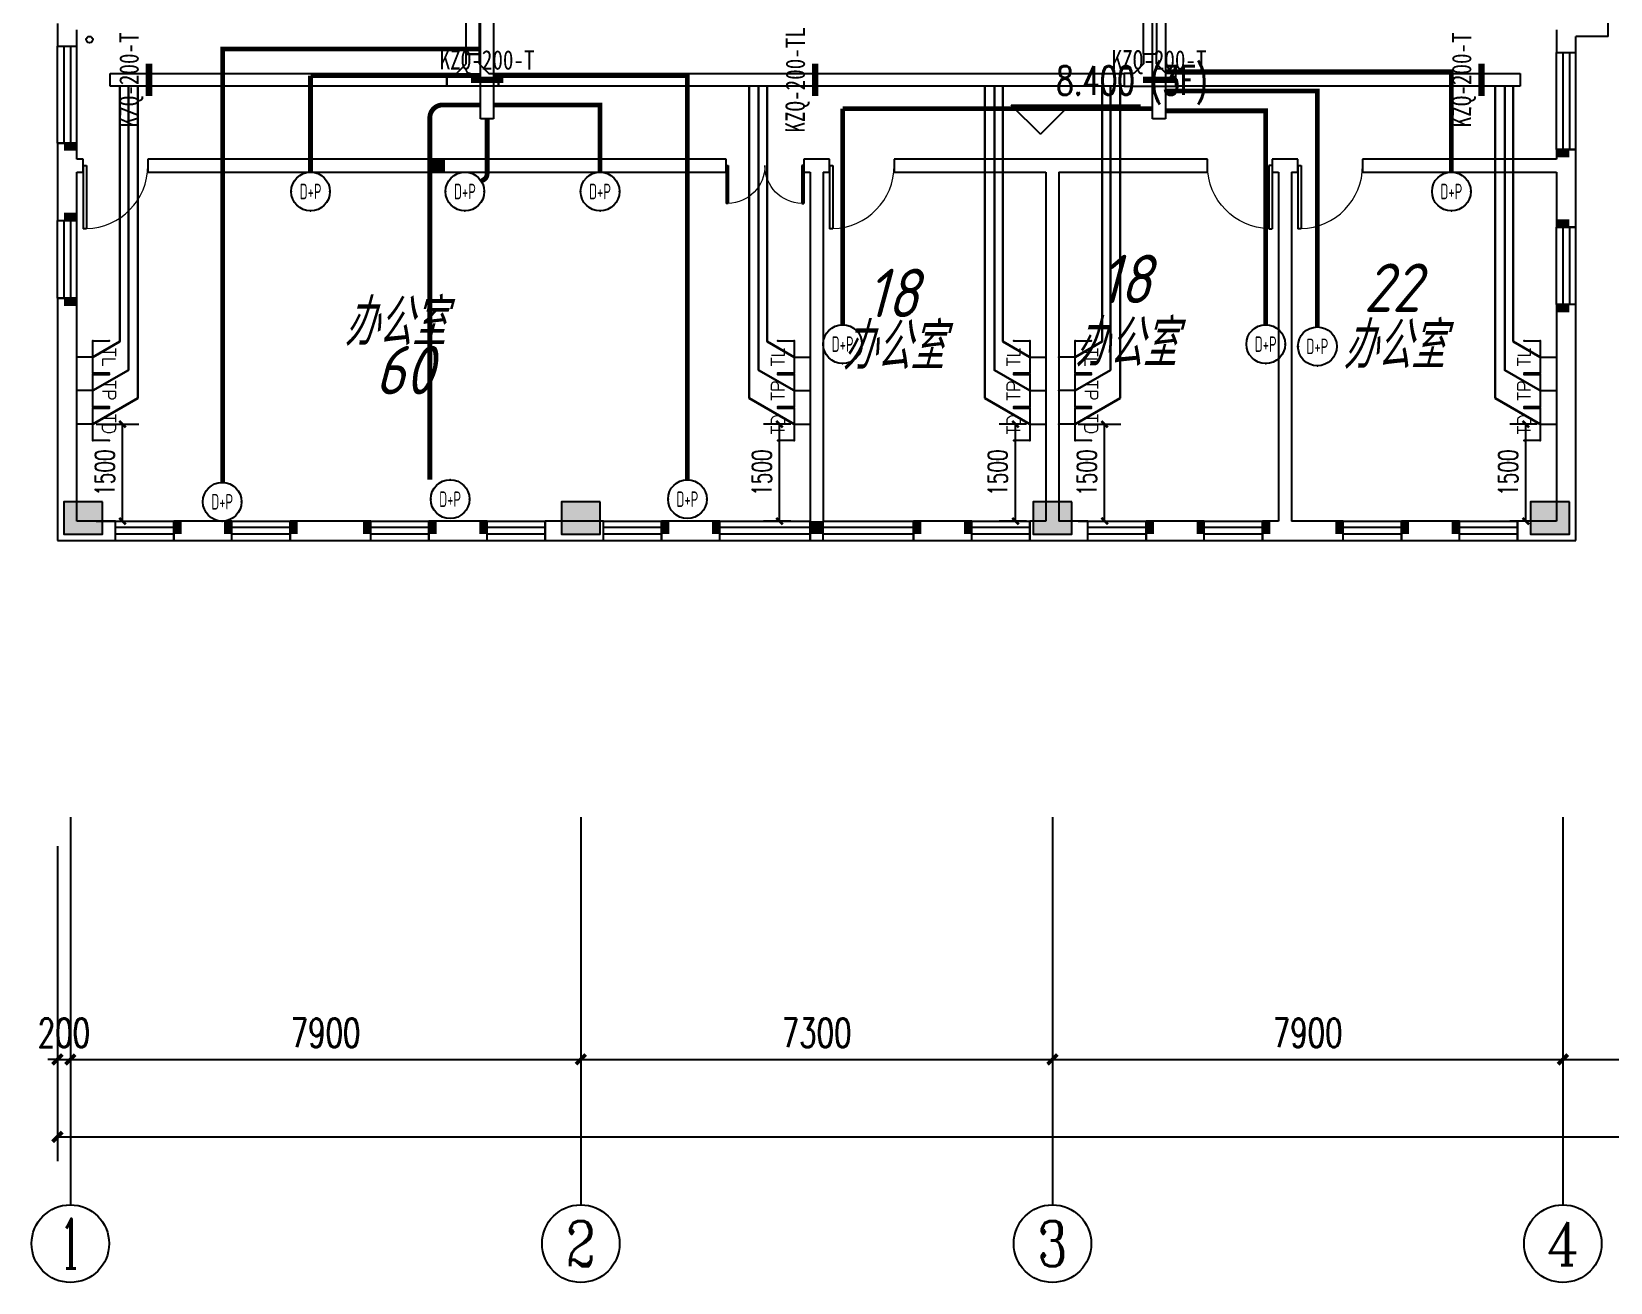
# Model space of a CAD drawing. Extents: x 1398449 to 2142961, y 256969 to 1032940.
# Drawn here: x 1518491 to 1542927, y 550079 to 569432 of the extents above; entities that cross this region are included whole.
import ezdxf
from ezdxf.enums import TextEntityAlignment as Align

# ---------------------------------------------------------------- set-up
doc = ezdxf.new("R2010")
doc.units = 0
doc.header["$LTSCALE"] = 1500
doc.header["$PDSIZE"] = 50
for name, color, linetype in [('1-建筑底图', 8, 'Continuous'), ('AXIS_TEXT', 7, 'Continuous'), ('CABLETRAY_PDS', 6, 'Continuous'), ('EQUIP-通讯', 3, 'Continuous'), ('TEL_DIM', 3, 'Continuous'), ('WIRE-综合布线', 5, 'Continuous'), ('光纤点位', 3, 'Continuous'), ('内网桥架', 1, 'Continuous'), ('抗震支吊架', 2, 'Continuous'), ('构造柱', 6, 'Continuous'), ('水', 5, 'Continuous'), ('红机电话', 3, 'Continuous'), ('结构柱子', 253, 'Continuous'), ('蓝机电话', 3, 'Continuous')]:
    doc.layers.add(name, color=color, linetype=linetype)
doc.layers.add('内网线路', color=1, linetype='Continuous', lineweight=30)
doc.styles.add('_TCH_AXIS', font='COMPLEX', dxfattribs={"bigfont": 'GBCBIG'})
doc.styles.add('_TCH_DIM', font='SIMPLEX', dxfattribs={"bigfont": 'GBCBIG'})
doc.styles.add('_TCH_DIM_T3', font='SIMPLEX', dxfattribs={"width": 0.705882, "bigfont": 'GBCBIG'})
doc.styles.add('_TEL_ATTDEF', font='GBENOR', dxfattribs={"width": 0.8, "height": 3, "bigfont": 'GBCBIG'})
doc.styles.add('_TEL_DIM', font='SIMPLEX', dxfattribs={"width": 0.8, "height": 3.5, "bigfont": 'HZTXT'})
doc.styles.add('COMPLEX', font='COMPLEX')
doc.styles.add('kzcad', font='', dxfattribs={"width": 0.8})
doc.styles.get("Standard").update_dxf_attribs({"font": 'gbeitc.shx', "bigfont": 'gbcbig.shx'})
doc.styles.get('kzcad').set_extended_font_data('SimSun')
doc.linetypes.add('JIEDI', pattern='A,1.25,-0.25,0.25,-0.25,0.625,["/",Standard,S=0.6,R=0,X=0,Y=-0.3],0.625,-0.25,0.25,-0.25', length=4)
doc.dimstyles.new('_TCH_ARCH&&100', dxfattribs={"dimtxt": 297.5, "dimasz": 100, "dimexe": 250, "dimexo": 300, "dimgap": 126.25, "dimtad": 1, "dimdec": 0, "dimzin": 0, "dimdsep": 46, "dimtxsty": '_TCH_DIM_T3', "dimblk": 'ARCHTICK', "dimcen": 0.09, "dimclrt": 7, "dimazin": 2, "dimtfac": 1, "dimtdec": 0, "dimtix": 1, "dimtmove": 2, "dimatfit": 3, "dimfxl": 1, "dimtolj": 1, "dimtzin": 0, "dimarcsym": 0})
doc.dimstyles.new('_TCH_ARCH&&150', dxfattribs={"dimtxt": 446.25, "dimasz": 150, "dimexe": 375, "dimexo": 450, "dimgap": 189.375, "dimtad": 1, "dimdec": 0, "dimzin": 0, "dimdsep": 46, "dimtxsty": '_TCH_DIM_T3', "dimblk": 'ARCHTICK', "dimcen": 0.09, "dimclrt": 7, "dimazin": 2, "dimtfac": 1, "dimtdec": 0, "dimtix": 1, "dimtmove": 2, "dimatfit": 3, "dimfxl": 1, "dimtolj": 1, "dimtzin": 0, "dimarcsym": 0})

# ---------------------------------------------------------------- blocks, each defined once
blk = doc.blocks.new('gfhtyhtyhrer')
at = {"layer": '构造柱', "color": 0}
for points in [[(-421909, 1343108), (-422109, 1343108), (-421909, 1343228), (-422109, 1343228)], [(-398809, 1343008), (-399009, 1343008), (-398809, 1343128), (-399009, 1343128)], [(-416209, 1342778), (-416409, 1342778), (-416209, 1342978), (-416409, 1342978)], [(-421909, 1342028), (-422109, 1342028), (-421909, 1342148), (-422109, 1342148)], [(-398809, 1341928), (-399009, 1341928), (-398809, 1342048), (-399009, 1342048)], [(-421909, 1340708), (-422109, 1340708), (-421909, 1340828), (-422109, 1340828)], [(-398809, 1340608), (-399009, 1340608), (-398809, 1340728), (-399009, 1340728)], [(-420289, 1337378), (-420289, 1337178), (-420409, 1337378), (-420409, 1337178)], [(-419509, 1337378), (-419509, 1337178), (-419629, 1337378), (-419629, 1337178)], [(-418489, 1337378), (-418489, 1337178), (-418609, 1337378), (-418609, 1337178)], [(-417359, 1337378), (-417359, 1337178), (-417479, 1337378), (-417479, 1337178)], [(-416339, 1337378), (-416339, 1337178), (-416459, 1337378), (-416459, 1337178)], [(-415559, 1337378), (-415559, 1337178), (-415679, 1337378), (-415679, 1337178)], [(-412739, 1337378), (-412739, 1337178), (-412859, 1337378), (-412859, 1337178)], [(-411959, 1337378), (-411959, 1337178), (-412079, 1337378), (-412079, 1337178)], [(-410359, 1337378), (-410359, 1337178), (-410559, 1337378), (-410559, 1337178)], [(-408839, 1337378), (-408839, 1337178), (-408959, 1337378), (-408959, 1337178)], [(-408059, 1337378), (-408059, 1337178), (-408179, 1337378), (-408179, 1337178)], [(-405239, 1337378), (-405239, 1337178), (-405359, 1337378), (-405359, 1337178)], [(-404459, 1337378), (-404459, 1337178), (-404579, 1337378), (-404579, 1337178)], [(-403439, 1337378), (-403439, 1337178), (-403559, 1337378), (-403559, 1337178)], [(-402309, 1337378), (-402309, 1337178), (-402429, 1337378), (-402429, 1337178)], [(-401289, 1337378), (-401289, 1337178), (-401409, 1337378), (-401409, 1337178)], [(-400509, 1337378), (-400509, 1337178), (-400629, 1337378), (-400629, 1337178)]]:
    blk.add_solid(points, dxfattribs=at)
blk = doc.blocks.new('A$C16D95650')
at = {"layer": '结构柱子'}
h = blk.add_hatch(color=6, dxfattribs=at)
h.dxf.hatch_style = 1
h.paths.add_polyline_path([(0, 500), (0, 0), (600, 0), (600, 500)])
h = blk.add_hatch(color=6, dxfattribs=at)
h.dxf.hatch_style = 1
h.paths.add_polyline_path([(7700, 0), (8300, 0), (8300, 500), (7700, 500)])
h = blk.add_hatch(color=6, dxfattribs=at)
h.dxf.hatch_style = 1
h.paths.add_polyline_path([(15000, 500), (15000, 0), (15600, 0), (15600, 500)])
h = blk.add_hatch(color=6, dxfattribs=at)
h.dxf.hatch_style = 1
h.paths.add_polyline_path([(22700, 500), (22700, 0), (23300, 0), (23300, 500)])
at = {"layer": '结构柱子', "color": 6}
for points in [[(600, 500), (0, 500), (0, 0), (600, 0)], [(8300, 500), (7700, 500), (7700, 0), (8300, 0)], [(15600, 500), (15000, 500), (15000, 0), (15600, 0)], [(23300, 500), (22700, 500), (22700, 0), (23300, 0)]]:
    blk.add_lwpolyline(points, close=True, dxfattribs=at)
blk = doc.blocks.new('shui2')
at = {"layer": '水'}
blk.add_circle((450438, 432158), 50, dxfattribs=at)
blk = doc.blocks.new('_ArchTick')
at = {"color": 0, "linetype": 'ByBlock', "const_width": 0.4}
blk.add_lwpolyline([(-0.5, -0.5), (0.5, 0.5)], dxfattribs=at)
blk = doc.blocks.new('*D345')
at = {"layer": '1-建筑底图', "color": 0, "lineweight": -2, "transparency": 16777216}
for p, q in [((-200, -4828), (-200, -8503)), ((0, -4828), (0, -8503)), ((-200, -8128), (-350, -8128)), ((-200, -8128), (0, -8128)), ((0, -8128), (150, -8128))]:
    blk.add_line(p, q, dxfattribs=at)
at = {"layer": 'Defpoints', "color": 0}
for p in [(-200, -4378), (0, -4378), (0, -8128)]:
    blk.add_point(p, dxfattribs=at)
at = {"layer": '1-建筑底图', "color": 0, "lineweight": -2, "transparency": 16777216, "xscale": 150, "yscale": 150, "zscale": 150}
blk.add_blockref('_ArchTick', (-200, -8128), dxfattribs=at)
at = {"layer": '1-建筑底图', "color": 0, "lineweight": -2, "transparency": 16777216, "xscale": 150, "yscale": 150, "zscale": 150, "rotation": 180}
blk.add_blockref('_ArchTick', (0, -8128), dxfattribs=at)
at = {"layer": '1-建筑底图', "color": 7, "transparency": 16777216, "insert": (-100, -7716), "char_height": 446.2, "attachment_point": 5, "style": '_TCH_DIM_T3'}
blk.add_mtext('\\A1;200', dxfattribs=at)
blk = doc.blocks.new('*D346')
at = {"layer": '1-建筑底图', "color": 0, "lineweight": -2, "transparency": 16777216}
for p, q in [((0, -4828), (0, -8503)), ((7900, -4828), (7900, -8503)), ((0, -8128), (7900, -8128))]:
    blk.add_line(p, q, dxfattribs=at)
at = {"layer": 'Defpoints', "color": 0}
for p in [(0, -4378), (7900, -4378), (7900, -8128)]:
    blk.add_point(p, dxfattribs=at)
at = {"layer": '1-建筑底图', "color": 0, "lineweight": -2, "transparency": 16777216, "xscale": 150, "yscale": 150, "zscale": 150, "rotation": 180}
blk.add_blockref('_ArchTick', (0, -8128), dxfattribs=at)
at = {"layer": '1-建筑底图', "color": 0, "lineweight": -2, "transparency": 16777216, "xscale": 150, "yscale": 150, "zscale": 150}
blk.add_blockref('_ArchTick', (7900, -8128), dxfattribs=at)
at = {"layer": '1-建筑底图', "color": 7, "transparency": 16777216, "insert": (3950, -7716), "char_height": 446.2, "attachment_point": 5, "style": '_TCH_DIM_T3'}
blk.add_mtext('\\A1;7900', dxfattribs=at)
blk = doc.blocks.new('*D347')
at = {"layer": '1-建筑底图', "color": 0, "lineweight": -2, "transparency": 16777216}
for p, q in [((7900, -4828), (7900, -8503)), ((15200, -4828), (15200, -8503)), ((7900, -8128), (15200, -8128))]:
    blk.add_line(p, q, dxfattribs=at)
at = {"layer": 'Defpoints', "color": 0}
for p in [(7900, -4378), (15200, -4378), (15200, -8128)]:
    blk.add_point(p, dxfattribs=at)
at = {"layer": '1-建筑底图', "color": 0, "lineweight": -2, "transparency": 16777216, "xscale": 150, "yscale": 150, "zscale": 150, "rotation": 180}
blk.add_blockref('_ArchTick', (7900, -8128), dxfattribs=at)
at = {"layer": '1-建筑底图', "color": 0, "lineweight": -2, "transparency": 16777216, "xscale": 150, "yscale": 150, "zscale": 150}
blk.add_blockref('_ArchTick', (15200, -8128), dxfattribs=at)
at = {"layer": '1-建筑底图', "color": 7, "transparency": 16777216, "insert": (11550, -7716), "char_height": 446.2, "attachment_point": 5, "style": '_TCH_DIM_T3'}
blk.add_mtext('\\A1;7300', dxfattribs=at)
blk = doc.blocks.new('*D348')
at = {"layer": '1-建筑底图', "color": 0, "lineweight": -2, "transparency": 16777216}
for p, q in [((15200, -4828), (15200, -8503)), ((23100, -4828), (23100, -8503)), ((15200, -8128), (23100, -8128))]:
    blk.add_line(p, q, dxfattribs=at)
at = {"layer": 'Defpoints', "color": 0}
for p in [(15200, -4378), (23100, -4378), (23100, -8128)]:
    blk.add_point(p, dxfattribs=at)
at = {"layer": '1-建筑底图', "color": 0, "lineweight": -2, "transparency": 16777216, "xscale": 150, "yscale": 150, "zscale": 150, "rotation": 180}
blk.add_blockref('_ArchTick', (15200, -8128), dxfattribs=at)
at = {"layer": '1-建筑底图', "color": 0, "lineweight": -2, "transparency": 16777216, "xscale": 150, "yscale": 150, "zscale": 150}
blk.add_blockref('_ArchTick', (23100, -8128), dxfattribs=at)
at = {"layer": '1-建筑底图', "color": 7, "transparency": 16777216, "insert": (19150, -7716), "char_height": 446.2, "attachment_point": 5, "style": '_TCH_DIM_T3'}
blk.add_mtext('\\A1;7900', dxfattribs=at)
blk = doc.blocks.new('*D349')
at = {"layer": '1-建筑底图', "color": 0, "lineweight": -2, "transparency": 16777216}
for p, q in [((23100, -4828), (23100, -8503)), ((31300, -4828), (31300, -8503)), ((23100, -8128), (31300, -8128))]:
    blk.add_line(p, q, dxfattribs=at)
at = {"layer": 'Defpoints', "color": 0}
for p in [(23100, -4378), (31300, -4378), (31300, -8128)]:
    blk.add_point(p, dxfattribs=at)
at = {"layer": '1-建筑底图', "color": 0, "lineweight": -2, "transparency": 16777216, "xscale": 150, "yscale": 150, "zscale": 150, "rotation": 180}
blk.add_blockref('_ArchTick', (23100, -8128), dxfattribs=at)
at = {"layer": '1-建筑底图', "color": 0, "lineweight": -2, "transparency": 16777216, "xscale": 150, "yscale": 150, "zscale": 150}
blk.add_blockref('_ArchTick', (31300, -8128), dxfattribs=at)
at = {"layer": '1-建筑底图', "color": 7, "transparency": 16777216, "insert": (27200, -7716), "char_height": 446.2, "attachment_point": 5, "style": '_TCH_DIM_T3'}
blk.add_mtext('\\A1;8200', dxfattribs=at)
blk = doc.blocks.new('*D368')
at = {"layer": '1-建筑底图', "color": 0, "lineweight": -2, "transparency": 16777216}
for p, q in [((-200, -4828), (-200, -9703)), ((139000, -4828), (139000, -9703)), ((-200, -9328), (139000, -9328))]:
    blk.add_line(p, q, dxfattribs=at)
at = {"layer": 'Defpoints', "color": 0}
for p in [(-200, -4378), (139000, -4378), (139000, -9328)]:
    blk.add_point(p, dxfattribs=at)
at = {"layer": '1-建筑底图', "color": 0, "lineweight": -2, "transparency": 16777216, "xscale": 150, "yscale": 150, "zscale": 150, "rotation": 180}
blk.add_blockref('_ArchTick', (-200, -9328), dxfattribs=at)
at = {"layer": '1-建筑底图', "color": 0, "lineweight": -2, "transparency": 16777216, "xscale": 150, "yscale": 150, "zscale": 150}
blk.add_blockref('_ArchTick', (139000, -9328), dxfattribs=at)
at = {"layer": '1-建筑底图', "color": 7, "transparency": 16777216, "insert": (69400, -8916), "char_height": 446.2, "attachment_point": 5, "style": '_TCH_DIM_T3'}
blk.add_mtext('\\A1;139200', dxfattribs=at)
blk = doc.blocks.new('_AXISO')
blk.add_circle((0, 0), 0.5)
at = {"layer": 'AXIS_TEXT', "style": 'COMPLEX', "width": 1.041667}
blk.add_attdef('A', text='', height=0.56, dxfattribs=at).set_placement((-0.25, -0.28), (0.25, -0.28), align=Align.FIT)
blk = doc.blocks.new('$DorLib2D$00000002')
for p, q in [((-0.5, 0), (-0.5, 0.4875)), ((-0.475, 0.4875), (-0.5, 0.4875)), ((-0.475, 0), (-0.475, 0.4875)), ((0.475, 0), (0.475, 0.4875)), ((0.475, 0.4875), (0.5, 0.4875)), ((0.5, 0), (0.5, 0.4875)), ((-0.5, 0), (-0.475, 0)), ((0.5, 0), (0.475, 0))]:
    blk.add_line(p, q)
at = {"lineweight": 13}
for centre, start, end in [((-0.4875, 0), 0, 88.53072), ((0.4875, 0), 91.46928, 180)]:
    blk.add_arc(centre, 0.4875, start, end, dxfattribs=at)
blk = doc.blocks.new('$DorLib2D$00000001')
for p, q in [((0.45, 0.975), (0.5, 0.975)), ((0.45, 0), (0.45, 0.975)), ((0.5, 0), (0.5, 0.975)), ((0.5, 0), (0.45, 0))]:
    blk.add_line(p, q)
at = {"lineweight": 13}
blk.add_arc((0.475, 0), 0.975, 91.4693, 180, dxfattribs=at)
blk = doc.blocks.new('$TCHSYS$WIN2D')
for p, q in [((-0.5, 0.5), (0.5, 0.5)), ((-0.5, 0.5), (-0.5, -0.5)), ((0.5, 0.5), (0.5, -0.5)), ((0.5, 0.167), (-0.5, 0.167)), ((0.5, -0.167), (-0.5, -0.167)), ((-0.5, -0.5), (0.5, -0.5))]:
    blk.add_line(p, q)
blk = doc.blocks.new('$equip_U$00000080(win7-PC-hzk)')
blk.add_circle((0, 0.5), 0.5)
for p in [(0, 0.999), (-0.5, 0.5), (0.5, 0.5)]:
    blk.add_point(p)
at = {"color": 7, "style": '_TEL_DIM', "width": 0.7}
blk.add_attdef('$TEXT$', text='', height=0.4, dxfattribs=at).set_placement((0, 0.5), align=Align.MIDDLE_CENTER)
at = {"color": 7, "style": '_TEL_DIM', "flags": 1}
for tag in ['A', 'REMARK']:
    blk.add_attdef(tag, text='', height=0.00002, dxfattribs=at).set_placement((0, 0), align=Align.MIDDLE_CENTER)
blk = doc.blocks.new('$equip_U$00000080(CLOUBAN)')
blk.add_circle((0, 0.5), 0.5)
for p in [(0, 0.999), (-0.5, 0.5), (0.5, 0.5)]:
    blk.add_point(p)
at = {"color": 7, "style": '_TEL_DIM', "width": 0.7}
blk.add_attdef('$TEXT$', text='', height=0.4, dxfattribs=at).set_placement((0, 0.5), align=Align.MIDDLE_CENTER)
at = {"color": 7, "style": '_TEL_DIM', "flags": 1}
for tag in ['A', 'REMARK']:
    blk.add_attdef(tag, text='', height=0.00002, dxfattribs=at).set_placement((0, 0), align=Align.MIDDLE_CENTER)
blk = doc.blocks.new('$equip$00001867')
for p, q in [((-0.5, 0.499), (-0.5, 0.999)), ((0.5, 0.999), (0.5, 0.499)), ((0.5, 0.499), (-0.5, 0.499)), ((0, 0.5), (0, 0))]:
    blk.add_line(p, q)
for p in [(-0.5, 0.999), (0.5, 0.999), (-0.5, 0.499), (0.5, 0.499), (0, 0)]:
    blk.add_point(p)
at = {"color": 7, "style": '_TEL_DIM'}
blk.add_attdef('$TEXT$', text='', height=0.4, dxfattribs=at).set_placement((0, 0.999), align=Align.MIDDLE_CENTER)
at = {"color": 7, "style": '_TEL_DIM', "flags": 1}
blk.add_attdef('A', text='', height=0.00002, dxfattribs=at).set_placement((0, 0), align=Align.MIDDLE_CENTER)
blk = doc.blocks.new('$equip$00002670')
for p, q in [((-0.5, 0.499), (-0.5, 0.999)), ((0.5, 0.999), (0.5, 0.499)), ((0.5, 0.499), (-0.5, 0.499)), ((0, 0.5), (0, 0))]:
    blk.add_line(p, q)
for p in [(-0.5, 0.999), (0.5, 0.999), (-0.5, 0.499), (0.5, 0.499), (0, 0)]:
    blk.add_point(p)
at = {"color": 7, "style": '_TEL_DIM'}
blk.add_attdef('$TEXT$', text='', height=0.4, dxfattribs=at).set_placement((0, 0.999), align=Align.MIDDLE_CENTER)
at = {"color": 7, "style": '_TEL_DIM', "flags": 1}
blk.add_attdef('A', text='', height=0.000025, dxfattribs=at).set_placement((0, 0), align=Align.MIDDLE_CENTER)
blk = doc.blocks.new('*D1140')
at = {"layer": 'Defpoints', "color": 0, "transparency": 16777216}
for p in [(1519191, 563358), (1519899, 563358), (1519191, 561858)]:
    blk.add_point(p, dxfattribs=at)
at = {"layer": 'TEL_DIM', "color": 0, "lineweight": -2, "transparency": 16777216}
for p, q in [((1519491, 563358), (1520149, 563358)), ((1519899, 561858), (1519899, 563358)), ((1519491, 561858), (1520149, 561858))]:
    blk.add_line(p, q, dxfattribs=at)
at = {"layer": 'TEL_DIM', "color": 0, "lineweight": -2, "transparency": 16777216, "xscale": 100, "yscale": 100, "zscale": 100}
for p, rotation in [((1519899, 563358), 90), ((1519899, 561858), 270)]:
    blk.add_blockref('_ArchTick', p, dxfattribs=dict(at, rotation=rotation))
at = {"layer": 'TEL_DIM', "color": 7, "transparency": 16777216, "insert": (1519624, 562608), "char_height": 297.5, "attachment_point": 5, "rotation": 90, "style": '_TCH_DIM_T3'}
blk.add_mtext('\\A1;1500', dxfattribs=at)
blk = doc.blocks.new('*D1141')
at = {"layer": 'Defpoints', "color": 0, "transparency": 16777216}
for p in [(1530068, 563358), (1530541, 563358), (1530541, 561858)]:
    blk.add_point(p, dxfattribs=at)
at = {"layer": 'TEL_DIM', "color": 0, "lineweight": -2, "transparency": 16777216}
for p, q in [((1530241, 563358), (1529818, 563358)), ((1530068, 561858), (1530068, 563358)), ((1530241, 561858), (1529818, 561858))]:
    blk.add_line(p, q, dxfattribs=at)
at = {"layer": 'TEL_DIM', "color": 0, "lineweight": -2, "transparency": 16777216, "xscale": 100, "yscale": 100, "zscale": 100}
for p, rotation in [((1530068, 563358), 90), ((1530068, 561858), 270)]:
    blk.add_blockref('_ArchTick', p, dxfattribs=dict(at, rotation=rotation))
at = {"layer": 'TEL_DIM', "color": 7, "transparency": 16777216, "insert": (1529793, 562608), "char_height": 297.5, "attachment_point": 5, "rotation": 90, "style": '_TCH_DIM_T3'}
blk.add_mtext('\\A1;1500', dxfattribs=at)
blk = doc.blocks.new('*D1142')
at = {"layer": 'Defpoints', "color": 0, "transparency": 16777216}
for p in [(1541618, 563358), (1542091, 563358), (1542091, 561858)]:
    blk.add_point(p, dxfattribs=at)
at = {"layer": 'TEL_DIM', "color": 0, "lineweight": -2, "transparency": 16777216}
for p, q in [((1541791, 563358), (1541368, 563358)), ((1541618, 561858), (1541618, 563358)), ((1541791, 561858), (1541368, 561858))]:
    blk.add_line(p, q, dxfattribs=at)
at = {"layer": 'TEL_DIM', "color": 0, "lineweight": -2, "transparency": 16777216, "xscale": 100, "yscale": 100, "zscale": 100}
for p, rotation in [((1541618, 563358), 90), ((1541618, 561858), 270)]:
    blk.add_blockref('_ArchTick', p, dxfattribs=dict(at, rotation=rotation))
at = {"layer": 'TEL_DIM', "color": 7, "transparency": 16777216, "insert": (1541343, 562608), "char_height": 297.5, "attachment_point": 5, "rotation": 90, "style": '_TCH_DIM_T3'}
blk.add_mtext('\\A1;1500', dxfattribs=at)
blk = doc.blocks.new('*D1143')
at = {"layer": 'Defpoints', "color": 0, "transparency": 16777216}
for p in [(1533718, 563358), (1534191, 563358), (1534191, 561858)]:
    blk.add_point(p, dxfattribs=at)
at = {"layer": 'TEL_DIM', "color": 0, "lineweight": -2, "transparency": 16777216}
for p, q in [((1533891, 563358), (1533468, 563358)), ((1533718, 561858), (1533718, 563358)), ((1533891, 561858), (1533468, 561858))]:
    blk.add_line(p, q, dxfattribs=at)
at = {"layer": 'TEL_DIM', "color": 0, "lineweight": -2, "transparency": 16777216, "xscale": 100, "yscale": 100, "zscale": 100}
for p, rotation in [((1533718, 563358), 90), ((1533718, 561858), 270)]:
    blk.add_blockref('_ArchTick', p, dxfattribs=dict(at, rotation=rotation))
at = {"layer": 'TEL_DIM', "color": 7, "transparency": 16777216, "insert": (1533443, 562608), "char_height": 297.5, "attachment_point": 5, "rotation": 90, "style": '_TCH_DIM_T3'}
blk.add_mtext('\\A1;1500', dxfattribs=at)
blk = doc.blocks.new('*D1144')
at = {"layer": 'Defpoints', "color": 0, "transparency": 16777216}
for p in [(1534391, 563358), (1535099, 563358), (1534391, 561858)]:
    blk.add_point(p, dxfattribs=at)
at = {"layer": 'TEL_DIM', "color": 0, "lineweight": -2, "transparency": 16777216}
for p, q in [((1534691, 563358), (1535349, 563358)), ((1535099, 561858), (1535099, 563358)), ((1534691, 561858), (1535349, 561858))]:
    blk.add_line(p, q, dxfattribs=at)
at = {"layer": 'TEL_DIM', "color": 0, "lineweight": -2, "transparency": 16777216, "xscale": 100, "yscale": 100, "zscale": 100}
for p, rotation in [((1535099, 563358), 90), ((1535099, 561858), 270)]:
    blk.add_blockref('_ArchTick', p, dxfattribs=dict(at, rotation=rotation))
at = {"layer": 'TEL_DIM', "color": 7, "transparency": 16777216, "insert": (1534824, 562608), "char_height": 297.5, "attachment_point": 5, "rotation": 90, "style": '_TCH_DIM_T3'}
blk.add_mtext('\\A1;1500', dxfattribs=at)
blk = doc.blocks.new('1-三层建筑底图')
at = {"layer": '1-建筑底图'}
for p, q in [((23800, 7700), (23800, 8700)), ((-200, 7900), (-200, 7550)), ((100, 7550), (100, 7800)), ((23000, 7800), (23000, 7450)), ((23800, 7700), (23300, 7700)), ((23300, 7450), (23300, 7700)), ((-200, 7550), (100, 7550)), ((23000, 7450), (23300, 7450)), ((15013.2, 6186.8), (14563.2, 6636.8)), ((14563.2, 6636.8), (16563.7, 6636.8)), ((15013.2, 6186.8), (15463.2, 6636.8)), ((100, 6050), (-200, 6050)), ((-200, 6050), (-200, 5700)), ((100, 5800), (100, 6050)), ((23300, 5950), (23000, 5950)), ((23000, 5950), (23000, 5800)), ((23300, 5700), (23300, 5950)), ((-200, 5700), (-200, 4850)), ((200, 5800), (100, 5800)), ((200, 5600), (200, 5800)), ((10150, 5800), (1200, 5800)), ((1200, 5800), (1200, 5600)), ((10150, 5600), (10150, 5800)), ((11550, 5800), (11350, 5800)), ((11350, 5800), (11350, 5600)), ((11750, 5800), (11550, 5800)), ((11750, 5600), (11750, 5800)), ((15200, 5800), (12750, 5800)), ((12750, 5800), (12750, 5600)), ((17600, 5800), (15200, 5800)), ((17600, 5600), (17600, 5800)), ((18800, 5800), (18600, 5800)), ((18600, 5800), (18600, 5600)), ((19000, 5800), (18800, 5800)), ((19000, 5600), (19000, 5800)), ((23000, 5800), (20000, 5800)), ((20000, 5800), (20000, 5600)), ((23300, 4750), (23300, 5700)), ((100, 5600), (200, 5600)), ((100, 4850), (100, 5600)), ((1200, 5600), (10150, 5600)), ((11350, 5600), (11450, 5600)), ((11450, 5600), (11450, 200)), ((11650, 5600), (11650, 200)), ((11650, 5600), (11750, 5600)), ((12750, 5600), (15100, 5600)), ((15100, 5600), (15100, 200)), ((15300, 5600), (15300, 200)), ((15300, 5600), (17600, 5600)), ((18600, 5600), (18700, 5600)), ((18700, 5600), (18700, 200)), ((18900, 5600), (18900, 200)), ((18900, 5600), (19000, 5600)), ((20000, 5600), (23000, 5600)), ((23000, 5600), (23000, 4750)), ((-200, 4850), (100, 4850)), ((23000, 4750), (23300, 4750)), ((100, 3650), (-200, 3650)), ((-200, 3650), (-200, -100)), ((100, 200), (100, 3650)), ((23300, 3550), (23000, 3550)), ((23000, 3550), (23000, 200)), ((23300, -100), (23300, 3550)), ((700, 200), (100, 200)), ((700, -100), (700, 200)), ((2500, 200), (1600, 200)), ((1600, 200), (1600, -100)), ((2500, -100), (2500, 200)), ((4650, 200), (3400, 200)), ((3400, 200), (3400, -100)), ((4650, -100), (4650, 200)), ((6450, 200), (5550, 200)), ((5550, 200), (5550, -100)), ((6450, -100), (6450, 200)), ((8250, 200), (7350, 200)), ((7350, 200), (7350, -100)), ((8250, -100), (8250, 200)), ((10050, 200), (9150, 200)), ((9150, 200), (9150, -100)), ((10050, -100), (10050, 200)), ((11450, 200), (11450, -100)), ((11650, -100), (11650, 200)), ((13950, 200), (13050, 200)), ((13050, 200), (13050, -100)), ((13950, -100), (13950, 200)), ((15100, 200), (14850, 200)), ((14850, 200), (14850, -100)), ((15750, 200), (15300, 200)), ((15750, -100), (15750, 200)), ((17550, 200), (16650, 200)), ((16650, 200), (16650, -100)), ((17550, -100), (17550, 200)), ((18700, 200), (18450, 200)), ((18450, 200), (18450, -100)), ((19700, 200), (18900, 200)), ((19700, -100), (19700, 200)), ((21500, 200), (20600, 200)), ((20600, 200), (20600, -100)), ((21500, -100), (21500, 200)), ((23000, 200), (22400, 200)), ((22400, 200), (22400, -100)), ((-200, -100), (700, -100)), ((1600, -100), (2500, -100)), ((3400, -100), (4650, -100)), ((5550, -100), (6450, -100)), ((7350, -100), (8250, -100)), ((9150, -100), (10050, -100)), ((11450, -100), (11550, -100)), ((11550, -100), (11650, -100)), ((13050, -100), (13950, -100)), ((14850, -100), (15200, -100)), ((15200, -100), (15750, -100)), ((16650, -100), (17550, -100)), ((18450, -100), (18800, -100)), ((18800, -100), (19700, -100)), ((20600, -100), (21500, -100)), ((22400, -100), (23300, -100)), ((0, -4378.1), (0, -10378.1)), ((7900, -4378.1), (7900, -10378.1)), ((15200, -4378.1), (15200, -10378.1)), ((23100, -4378.1), (23100, -10378.1))]:
    blk.add_line(p, q, dxfattribs=at)
for name, p in [('gfhtyhtyhrer', (422009.4, -1337177.6)), ('A$C16D95650', (-100, 0)), ('shui2', (-450141.7, -424508.2))]:
    blk.add_blockref(name, p, dxfattribs=at)
for name, p, xscale, yscale, zscale, rotation in [('$TCHSYS$WIN2D', (-50, 6800), 1500, 300, 1500, 90.00000000013331), ('$TCHSYS$WIN2D', (23150, 6700), -1500, -300, -1500, 270.0000000022678), ('$DorLib2D$00000001', (700, 5700), -1000, -1000, -1000, 359.999999999997), ('$DorLib2D$00000002', (10750, 5700), 1200, -1200, 1200, 359.9999999999971), ('$DorLib2D$00000001', (12250, 5700), -1000, -1000, -1000, 359.9999999999817), ('$DorLib2D$00000001', (18100, 5700), 1000, -1000, 1000, 359.9999999999852), ('$DorLib2D$00000001', (19500, 5700), -1000, -1000, -1000, 359.9999999999844), ('$TCHSYS$WIN2D', (-50, 4250), -1200, -300, -1200, 270.0000000001), ('$TCHSYS$WIN2D', (23150, 4150), -1200, 300, -1200, 269.9999999961266), ('$TCHSYS$WIN2D', (1150, 50), -900, 300, -900, 180.0000000004314), ('$TCHSYS$WIN2D', (2950, 50), -900, 300, -900, 180.0000000004314), ('$TCHSYS$WIN2D', (5100, 50), -900, 300, -900, 180.0000000004314), ('$TCHSYS$WIN2D', (6900, 50), -900, 300, -900, 180.0000000004314), ('$TCHSYS$WIN2D', (8700, 50), -900, 300, -900, 180.0000000004314), ('$TCHSYS$WIN2D', (10750, 50), -1400, 300, -1400, 180.0000000004314), ('$TCHSYS$WIN2D', (12350, 50), -1400, 300, -1400, 179.9999999997606), ('$TCHSYS$WIN2D', (14400, 50), -900, 300, -900, 179.9999999997606), ('$TCHSYS$WIN2D', (16200, 50), -900, 300, -900, 179.999999999107), ('$TCHSYS$WIN2D', (18000, 50), -900, 300, -900, 179.999999999107), ('$TCHSYS$WIN2D', (20150, 50), -900, 300, -900, 179.9999999991064), ('$TCHSYS$WIN2D', (21950, 50), -900, 300, -900, 179.9999999991064)]:
    blk.add_blockref(name, p, dxfattribs=dict(at, xscale=xscale, yscale=yscale, zscale=zscale, rotation=rotation))
ref = blk.add_blockref('_AXISO', (0, -10978.1), dxfattribs=dict(at, xscale=1200, yscale=1200, zscale=1200))
ref.add_attrib('A', '1', dxfattribs={"layer": 'AXIS_TEXT', "height": 772.1, "style": '_TCH_AXIS'}).set_placement((-165.4, -11364.2), (165.4, -11364.2), align=Align.FIT)
ref = blk.add_blockref('_AXISO', (7900, -10978.1), dxfattribs=dict(at, xscale=1200, yscale=1200, zscale=1200))
ref.add_attrib('A', '2', dxfattribs={"layer": 'AXIS_TEXT', "height": 698.9, "style": '_TCH_AXIS'}).set_placement((7667, -11327.6), (8133, -11327.6), align=Align.FIT)
ref = blk.add_blockref('_AXISO', (15200, -10978.1), dxfattribs=dict(at, xscale=1200, yscale=1200, zscale=1200))
ref.add_attrib('A', '3', dxfattribs={"layer": 'AXIS_TEXT', "height": 698.9, "style": '_TCH_AXIS'}).set_placement((14967, -11327.6), (15433, -11327.6), align=Align.FIT)
ref = blk.add_blockref('_AXISO', (23100, -10978.1), dxfattribs=dict(at, xscale=1200, yscale=1200, zscale=1200))
ref.add_attrib('A', '4', dxfattribs={"layer": 'AXIS_TEXT', "height": 668.2, "style": '_TCH_AXIS'}).set_placement((22845.5, -11312.2), (23354.5, -11312.2), align=Align.FIT)
at = {"layer": '1-建筑底图', "style": '_TCH_DIM', "width": 0.705882}
for s, p in [('8.400', (15258.7, 6794.3)), ('(3F)', (16713.7, 6794.3))]:
    blk.add_text(s, height=446.25, dxfattribs=at).set_placement(p)
at = {"layer": '1-建筑底图'}
for s, height, p in [('18', 750, (15920.7, 3571.6)), ('22', 750, (20017, 3437.2)), ('18', 750, (12319.1, 3355.1)), ('办公室', 723.4, (4237.6, 2914)), ('办公室', 723.4, (11947.6, 2544)), ('办公室', 723.4, (15547.6, 2594)), ('办公室', 723.4, (19696.1, 2558.1)), ('60', 750, (4713.8, 2161.7))]:
    blk.add_text(s, height=height, dxfattribs=at).set_placement(p)
for p1, p2, distance, picture, middle in [((-200, -4378.1), (0, -4378.1), -3750, '*D345', (-100, -7715.6)), ((-200, -4378.1), (139000, -4378.1), -4950, '*D368', (69400, -8915.6)), ((0, -4378.1), (7900, -4378.1), -3750, '*D346', (3950, -7715.6)), ((7900, -4378.1), (15200, -4378.1), -3750, '*D347', (11550, -7715.6)), ((15200, -4378.1), (23100, -4378.1), -3750, '*D348', (19150, -7715.6)), ((23100, -4378.1), (31300, -4378.1), -3750, '*D349', (27200, -7715.6))]:
    dim = blk.add_aligned_dim(p1=p1, p2=p2, distance=distance, dimstyle='_TCH_ARCH&&150', dxfattribs=at)
    dim.commit()
    dim.dimension.update_dxf_attribs({"geometry": picture, "text_midpoint": middle})

msp = doc.modelspace()

# ---------------------------------------------------------------- linework, layer by layer
at = {"layer": 'CABLETRAY_PDS'}
for p, q in [((1525441, 568084.2), (1525441, 590480.8)), ((1525641, 590480.8), (1525641, 568084.2)), ((1535841, 568084.2), (1535841, 590480.8)), ((1536041, 590480.8), (1536041, 568084.2)), ((1525641, 568084.2), (1525441, 568084.2)), ((1536041, 568084.2), (1535841, 568084.2))]:
    msp.add_line(p, q, dxfattribs=at)
at = {"layer": 'WIRE-综合布线', "linetype": 'Continuous', "const_width": 75}
for points in [[(1521447.8, 562456.9), (1521447.8, 569162.9), (1525441, 569162.9)], [(1522808.9, 567257.6), (1522808.9, 568751.3)], [(1522808.9, 568751.3), (1525441, 568751.3)], [(1528641, 562497), (1528641, 568751.3), (1525641, 568751.3)], [(1536041, 568808.9), (1540465.3, 568808.9), (1540465.3, 567257.6)], [(1538391.2, 564861.7), (1538391.2, 568512.4), (1536041, 568512.4)], [(1525641, 568297.2), (1527289.2, 568297.2), (1527289.2, 567257.6)], [(1531043.1, 564895.8), (1531043.1, 568239)], [(1531043.1, 568239), (1535841, 568239)], [(1537591.8, 564895.8), (1537591.8, 568204.9), (1536041, 568204.9)]]:
    msp.add_lwpolyline(points, dxfattribs=at)
msp.add_lwpolyline([(1524654.8, 562497), (1524654.8, 568097.2, -0.4142136), (1524854.8, 568297.2), (1525441, 568297.2)], format="xyb", dxfattribs=at)
at = {"layer": 'WIRE-综合布线', "const_width": 75}
for points in [[(1525541, 567228.5), (1525541, 568084.2)], [(1525451.7, 567117.2), (1525494.1, 567143.8)]]:
    msp.add_lwpolyline(points, dxfattribs=at)
msp.add_lwpolyline([(1525494.1, 567143.8, 0.258088), (1525541, 567228.5)], format="xyb", dxfattribs=at)
at = {"layer": '内网桥架'}
for p, q in [((1525216, 569085.1), (1525216, 591703.1)), ((1525416, 591703.1), (1525416, 569085.1)), ((1535702.5, 569085.1), (1535702.5, 591703.1)), ((1535902.5, 591703.1), (1535902.5, 569085.1)), ((1525066, 568785.1), (1525216, 568935.1)), ((1525416, 569085.1), (1525216, 569085.1)), ((1525216, 568935.1), (1525216, 569085.1)), ((1525216, 569085.1), (1525416, 569085.1)), ((1525416, 569085.1), (1525416, 568935.1)), ((1525416, 568935.1), (1525566, 568785.1)), ((1535702.5, 568935.1), (1535552.5, 568785.1)), ((1535902.5, 569085.1), (1535702.5, 569085.1)), ((1535902.5, 569085.1), (1535702.5, 569085.1)), ((1535702.5, 569085.1), (1535702.5, 568935.1)), ((1535902.5, 568935.1), (1535902.5, 569085.1)), ((1536052.5, 568785.1), (1535902.5, 568935.1)), ((1519707.5, 568585.1), (1519707.5, 568785.1)), ((1519707.5, 568785.1), (1524916, 568785.1)), ((1524916, 568785.1), (1524916, 568585.1)), ((1524916, 568585.1), (1524916, 568785.1)), ((1524916, 568785.1), (1525066, 568785.1)), ((1525566, 568785.1), (1525716, 568785.1)), ((1525716, 568785.1), (1525716, 568585.1)), ((1525716, 568585.1), (1525716, 568785.1)), ((1525716, 568785.1), (1535402.5, 568785.1)), ((1535402.5, 568785.1), (1535402.5, 568585.1)), ((1535552.5, 568785.1), (1535402.5, 568785.1)), ((1535402.5, 568785.1), (1535402.5, 568585.1)), ((1536202.5, 568785.1), (1536052.5, 568785.1)), ((1536202.5, 568585.1), (1536202.5, 568785.1)), ((1536202.5, 568785.1), (1541532.5, 568785.1)), ((1536202.5, 568585.1), (1536202.5, 568785.1)), ((1541532.5, 568785.1), (1541532.5, 568585.1)), ((1524916, 568585.1), (1519707.5, 568585.1)), ((1525716, 568585.1), (1524916, 568585.1)), ((1535402.5, 568585.1), (1525716, 568585.1)), ((1535402.5, 568585.1), (1536202.5, 568585.1)), ((1541532.5, 568585.1), (1536202.5, 568585.1))]:
    msp.add_line(p, q, dxfattribs=at)
at = {"layer": '内网线路'}
for points in [[(1519440.5, 564395.9), (1519858.4, 564639), (1519858.4, 568585.1)], [(1519440.5, 563877.6), (1519989.4, 564191.8), (1519989.4, 568585.1)], [(1519440.5, 563357.6), (1520137, 563762), (1520137, 568585.1)], [(1530291.5, 563357.6), (1529594.9, 563762), (1529594.9, 568585.1)], [(1530291.5, 563877.6), (1529742.6, 564191.8), (1529742.6, 568585.1)], [(1530291.5, 564395.9), (1529873.6, 564639), (1529873.6, 568585.1)], [(1533941.5, 563357.6), (1533244.9, 563762), (1533244.9, 568585.1)], [(1533941.5, 563877.6), (1533392.6, 564191.8), (1533392.6, 568585.1)], [(1533941.5, 564395.9), (1533523.6, 564639), (1533523.6, 568585.1)], [(1534640.5, 564395.9), (1535058.4, 564639), (1535058.4, 568585.1)], [(1534640.5, 563877.6), (1535189.4, 564191.8), (1535189.4, 568585.1)], [(1534640.5, 563357.6), (1535337, 563762), (1535337, 568585.1)], [(1541841.5, 563357.6), (1541144.9, 563762), (1541144.9, 568585.1)], [(1541841.5, 563877.6), (1541292.6, 564191.8), (1541292.6, 568585.1)], [(1541841.5, 564395.9), (1541423.6, 564639), (1541423.6, 568585.1)]]:
    msp.add_lwpolyline(points, dxfattribs=at)
at = {"layer": '抗震支吊架', "color": 5, "const_width": 100}
for points in [[(1520307.5, 568435.1), (1520307.5, 568935.1)], [(1530620, 568435.1), (1530620, 568935.1)], [(1540932.5, 568435.1), (1540932.5, 568935.1)]]:
    msp.add_lwpolyline(points, dxfattribs=at)
at = {"layer": '抗震支吊架', "color": 2, "const_width": 100}
for points in [[(1525291, 568684.2), (1525791, 568684.2)], [(1535691, 568684.2), (1536191, 568684.2)]]:
    msp.add_lwpolyline(points, dxfattribs=at)

# ---------------------------------------------------------------- block references
at = {"layer": '1-建筑底图', "linetype": 'JIEDI'}
msp.add_blockref('1-三层建筑底图', (1519091, 561657.6), dxfattribs=at)
at = {"layer": 'EQUIP-通讯', "linetype": 'JIEDI'}
ref = msp.add_blockref('$equip_U$00000080(CLOUBAN)', (1522808.9, 567257.6), dxfattribs=dict(at, xscale=600, yscale=600, zscale=600, rotation=180))
ref.add_attrib('$TEXT$', 'D+P', dxfattribs={"layer": '0', "color": 7, "height": 240, "style": '_TEL_ATTDEF', "width": 0.7}).set_placement((1522808.9, 566957.9), align=Align.MIDDLE_CENTER)
ref = msp.add_blockref('$equip_U$00000080(CLOUBAN)', (1525197.9, 567257.6), dxfattribs=dict(at, xscale=600, yscale=600, zscale=600, rotation=180))
ref.add_attrib('$TEXT$', 'D+P', dxfattribs={"layer": '0', "color": 7, "height": 240, "style": '_TEL_ATTDEF', "width": 0.7}).set_placement((1525197.9, 566957.9), align=Align.MIDDLE_CENTER)
ref = msp.add_blockref('$equip_U$00000080(CLOUBAN)', (1527289.2, 567257.6), dxfattribs=dict(at, xscale=600, yscale=600, zscale=600, rotation=180))
ref.add_attrib('$TEXT$', 'D+P', dxfattribs={"layer": '0', "color": 7, "height": 240, "style": '_TEL_ATTDEF', "width": 0.7}).set_placement((1527289.2, 566957.9), align=Align.MIDDLE_CENTER)
ref = msp.add_blockref('$equip_U$00000080(win7-PC-hzk)', (1540165.6, 566957.9), dxfattribs=dict(at, xscale=600, yscale=600, zscale=600, rotation=270.0000000000002))
ref.add_attrib('$TEXT$', 'D+P', dxfattribs={"layer": '0', "color": 7, "height": 240, "style": '_TEL_ATTDEF', "width": 0.7}).set_placement((1540465.3, 566957.9), align=Align.MIDDLE_CENTER)
ref = msp.add_blockref('$equip_U$00000080(win7-PC-hzk)', (1530743.4, 564596.1), dxfattribs=dict(at, xscale=600, yscale=600, zscale=600, rotation=270.0000000000002))
ref.add_attrib('$TEXT$', 'D+P', dxfattribs={"layer": '0', "color": 7, "height": 240, "style": '_TEL_ATTDEF', "width": 0.7}).set_placement((1531043.1, 564596.1), align=Align.MIDDLE_CENTER)
ref = msp.add_blockref('$equip_U$00000080(win7-PC-hzk)', (1537292.1, 564596.1), dxfattribs=dict(at, xscale=600, yscale=600, zscale=600, rotation=270.0000000000002))
ref.add_attrib('$TEXT$', 'D+P', dxfattribs={"layer": '0', "color": 7, "height": 240, "style": '_TEL_ATTDEF', "width": 0.7}).set_placement((1537591.8, 564596.1), align=Align.MIDDLE_CENTER)
ref = msp.add_blockref('$equip_U$00000080(win7-PC-hzk)', (1538690.9, 564562), dxfattribs=dict(at, xscale=600, yscale=600, zscale=600, rotation=90.00000000000017))
ref.add_attrib('$TEXT$', 'D+P', dxfattribs={"layer": '0', "color": 7, "height": 240, "style": '_TEL_ATTDEF', "width": 0.7}).set_placement((1538391.2, 564562), align=Align.MIDDLE_CENTER)
ref = msp.add_blockref('$equip_U$00000080(CLOUBAN)', (1521141.3, 562157.3), dxfattribs=dict(at, xscale=600, yscale=600, zscale=600, rotation=269.9999999999999))
ref.add_attrib('$TEXT$', 'D+P', dxfattribs={"layer": '0', "color": 7, "height": 240, "style": '_TEL_ATTDEF', "width": 0.7}).set_placement((1521441, 562157.3), align=Align.MIDDLE_CENTER)
ref = msp.add_blockref('$equip_U$00000080(CLOUBAN)', (1524969, 561897.6), dxfattribs=dict(at, xscale=600, yscale=600, zscale=600))
ref.add_attrib('$TEXT$', 'D+P', dxfattribs={"layer": '0', "color": 7, "height": 240, "style": '_TEL_ATTDEF', "width": 0.7}).set_placement((1524969, 562197.3), align=Align.MIDDLE_CENTER)
ref = msp.add_blockref('$equip_U$00000080(CLOUBAN)', (1528641, 561897.6), dxfattribs=dict(at, xscale=600, yscale=600, zscale=600))
ref.add_attrib('$TEXT$', 'D+P', dxfattribs={"layer": '0', "color": 7, "height": 240, "style": '_TEL_ATTDEF', "width": 0.7}).set_placement((1528641, 562197.3), align=Align.MIDDLE_CENTER)
at = {"layer": '光纤点位', "xscale": 500, "yscale": 500, "zscale": 500}
for p, rotation in [((1519191, 563357.6), 270), ((1530541, 563357.6), 90), ((1534191, 563357.6), 90), ((1534391, 563357.6), 270), ((1542091, 563357.6), 90)]:
    msp.add_blockref('$equip$00002670', p, dxfattribs=dict(at, rotation=rotation)).add_auto_attribs({'$TEXT$': 'TD'})
at = {"layer": '红机电话', "xscale": 500, "yscale": 500, "zscale": 500}
for p, rotation in [((1519191, 563877.6), 270), ((1530541, 563877.6), 90), ((1534191, 563877.6), 90), ((1534391, 563877.6), 270), ((1542091, 563877.6), 90)]:
    msp.add_blockref('$equip$00001867', p, dxfattribs=dict(at, rotation=rotation)).add_auto_attribs({'$TEXT$': 'TP'})
at = {"layer": '蓝机电话', "xscale": 500, "yscale": 500, "zscale": 500}
for p, rotation in [((1519191, 564395.9), 270), ((1530541, 564395.9), 90), ((1534191, 564395.9), 90), ((1534391, 564395.9), 270), ((1542091, 564395.9), 90)]:
    msp.add_blockref('$equip$00001867', p, dxfattribs=dict(at, rotation=rotation)).add_auto_attribs({'$TEXT$': 'TL'})

# ---------------------------------------------------------------- texts
at = {"layer": '抗震支吊架', "color": 5, "style": 'kzcad', "width": 0.8}
for s, p in [('KZQ-200-T', (1520147.5, 568685.1)), ('KZQ-200-TL', (1530460, 568685.1)), ('KZQ-200-T', (1540772.5, 568685.1))]:
    msp.add_text(s, height=300, rotation=89.88539, dxfattribs=at).set_placement(p, align=Align.CENTER)
at = {"layer": '抗震支吊架', "color": 2, "style": 'kzcad', "width": 0.8}
for p in [(1525541, 568844.2), (1535941, 568844.2)]:
    msp.add_text('KZQ-200-T', height=300, rotation=359.88539, dxfattribs=at).set_placement(p, align=Align.CENTER)

# ---------------------------------------------------------------- dimensions: what is measured, and where the dimension line sits
at = {"layer": 'TEL_DIM'}
for p1, p2, distance, picture, middle in [((1519191, 561857.6), (1519191, 563357.6), -708, '*D1140', (1519624, 562607.6)), ((1530541, 561857.6), (1530541, 563357.6), 473.5, '*D1141', (1529792.5, 562607.6)), ((1534191, 561857.6), (1534191, 563357.6), 473.5, '*D1143', (1533442.5, 562607.6)), ((1534391, 561857.6), (1534391, 563357.6), -708, '*D1144', (1534824, 562607.6)), ((1542091, 561857.6), (1542091, 563357.6), 473.5, '*D1142', (1541342.5, 562607.6))]:
    dim = msp.add_aligned_dim(p1=p1, p2=p2, distance=distance, dimstyle='_TCH_ARCH&&100', dxfattribs=at)
    dim.commit()
    dim.dimension.update_dxf_attribs({"geometry": picture, "text_midpoint": middle})

doc.saveas('drawing.dxf')
